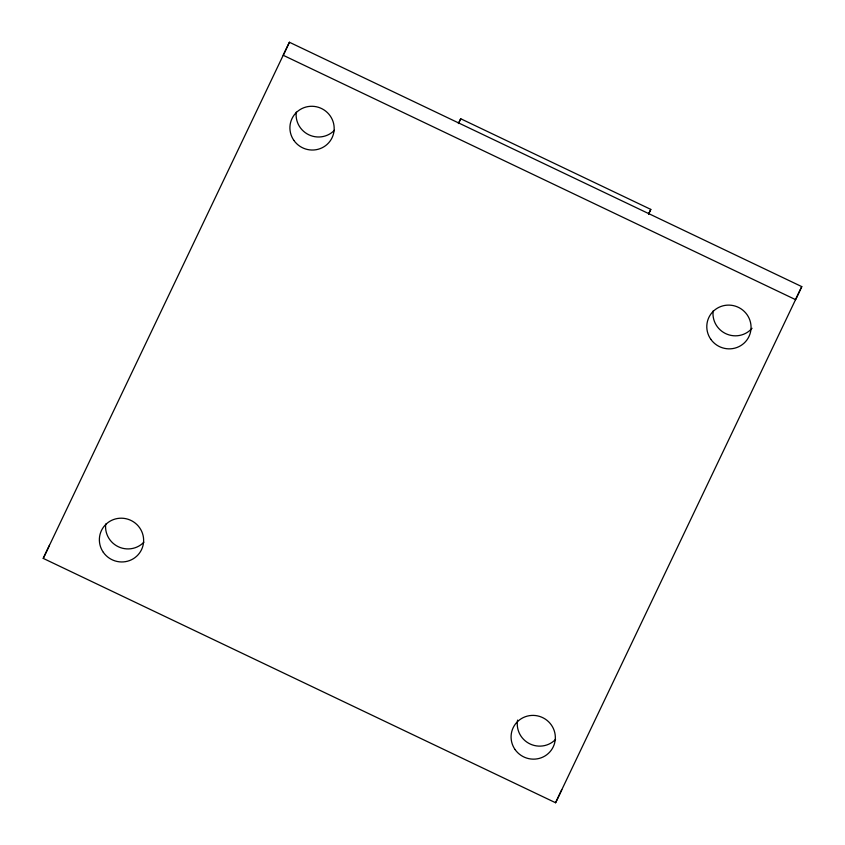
<?xml version="1.0" encoding="UTF-8"?>
<svg xmlns="http://www.w3.org/2000/svg" width="845" height="845" viewBox="0 0 845 845"><rect width="100%" height="100%" fill="white"/><g stroke="black" fill="none" stroke-linecap="round" stroke-linejoin="round"><path stroke-width="1.27" d="M43.232 558.387L289.412 42.25L801.768 286.613L555.587 802.75L43.232 558.387L49.422 545.352M289.412 42.25L283.223 55.284L795.578 299.648L801.768 286.613M460.715 118.744L458.455 123.507L460.715 118.744L650.798 209.402L648.527 214.165L650.798 209.402M555.587 802.75L561.777 789.716M555.566 739.407A22.202 21.801 25.4 0 1 517.605 720.098M752.039 328.272A22.202 21.801 25.4 0 1 713.148 310.928M334.398 130.288A22.202 21.801 25.4 0 1 296.278 112.1M143.861 542.205A22.202 21.801 25.4 0 1 105.731 524.016M103.343 552.334A22.202 21.801 25.4 0 0 141.548 549.63A22.202 21.801 25.4 0 0 119.61 518.249A22.202 21.801 25.4 0 0 103.343 552.334M515.059 749.536A22.202 21.801 25.4 0 0 553.253 746.832A22.202 21.801 25.4 0 0 531.315 715.451A22.202 21.801 25.4 0 0 515.059 749.536M710.772 339.246A22.202 21.801 25.4 0 0 748.966 336.542A22.202 21.801 25.4 0 0 727.027 305.161A22.202 21.801 25.4 0 0 710.772 339.246M293.891 140.418A22.202 21.801 25.4 0 0 332.085 137.714A22.202 21.801 25.4 0 0 310.157 106.333A22.202 21.801 25.4 0 0 293.891 140.418"/></g></svg>
